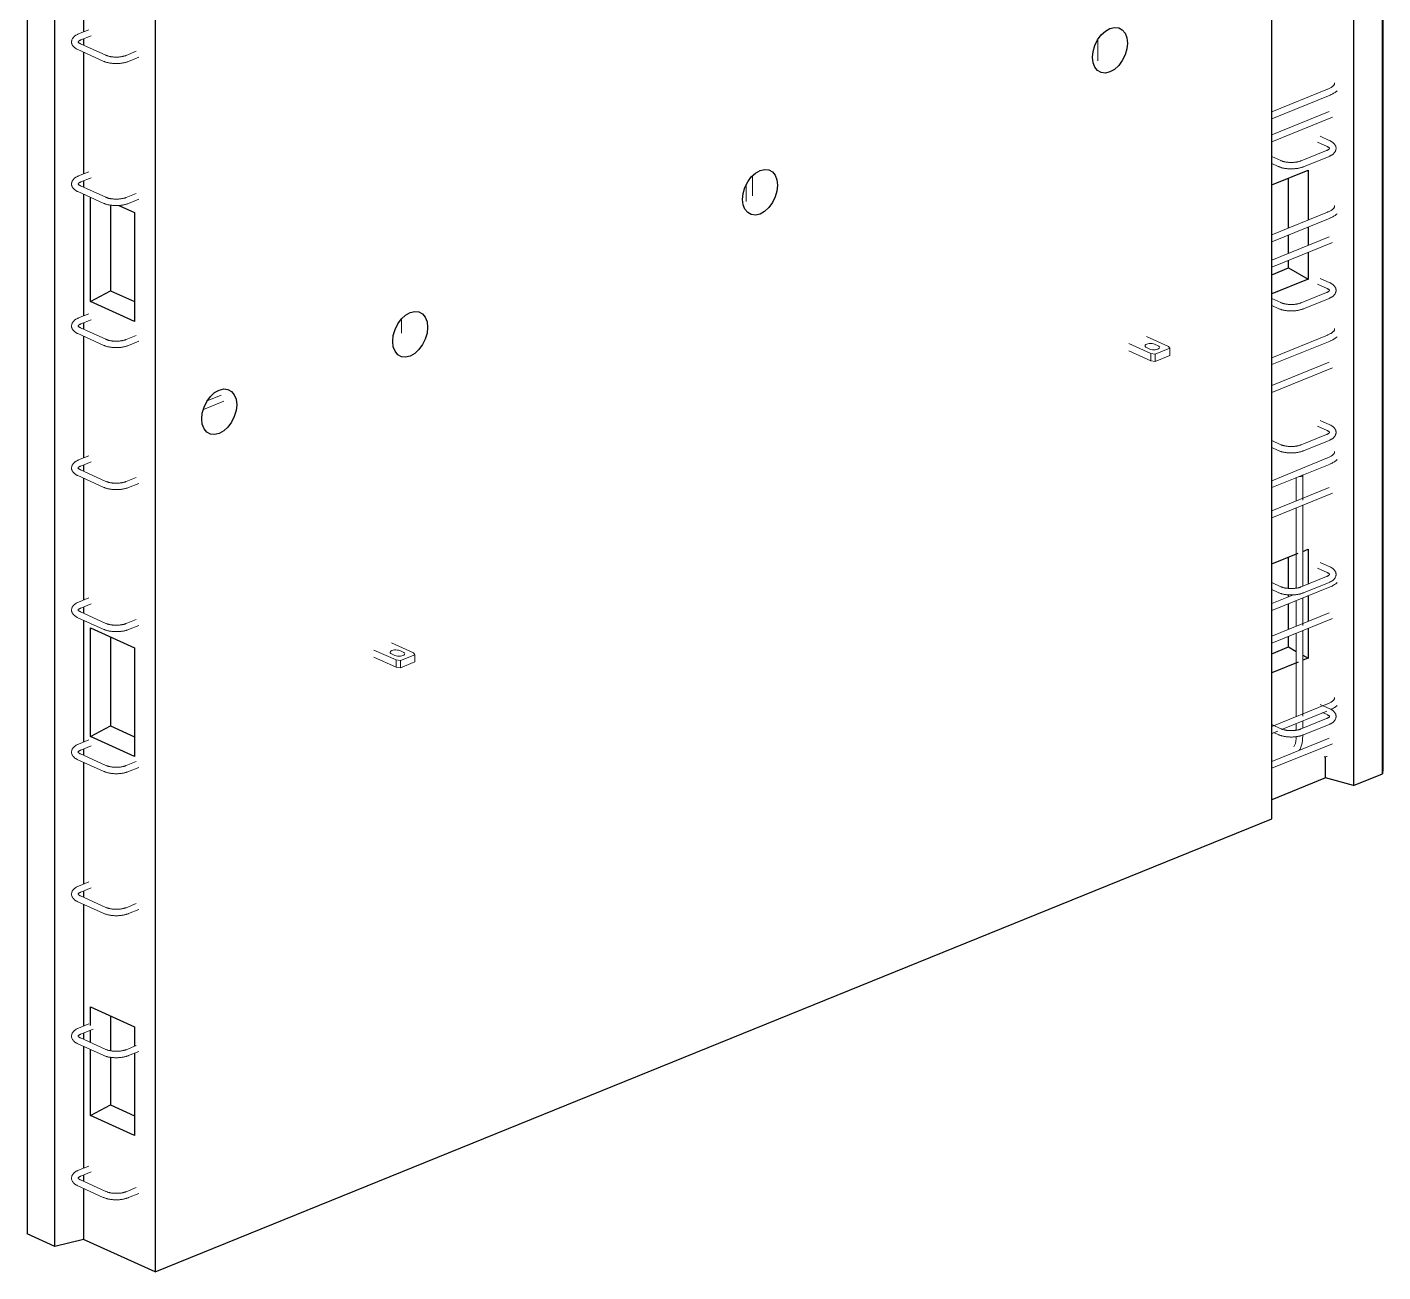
# Model space of a CAD drawing. Header units: millimetres. Extents: x 17731 to 34869, y 1067 to 18539.
# Drawn here: x 26429 to 28117, y 8171 to 9722 of the extents above; entities that cross this region are included whole.
import ezdxf

# ---------------------------------------------------------------- set-up
doc = ezdxf.new("R2010")
doc.units = ezdxf.units.MM
for name, color, linetype, lineweight in [('A-GENM', 13, 'Continuous', 18), ('A-WALL', 113, 'Continuous', 25), ('S-RBAR', 171, 'Continuous', 18)]:
    doc.layers.add(name, color=color, linetype=linetype, lineweight=lineweight)

# ---------------------------------------------------------------- blocks, each defined once
blk = doc.blocks.new('Rebar Bar - Part 3054600646-431004-3D Ortho')
at = {"layer": 'S-RBAR'}
for p, q in [((5850.3, 13269.8), (5839, 13275)), ((5839, 13266.2), (5847, 13262.6))]:
    blk.add_line(p, q, dxfattribs=at)
blk = doc.blocks.new('Rebar Bar - Part 2227165887-431004-3D Ortho')
at = {"layer": 'S-RBAR'}
for points in [[(5847, 13262.6, 0), (5847.7, 13262.3, 0), (5848.4, 13262, 0), (5849.1, 13261.7, 0), (5849.8, 13261.5, 0), (5850.6, 13261.2, 0), (5851.3, 13261, 0), (5852.1, 13260.8, 0), (5852.9, 13260.6, 0), (5853.6, 13260.5, 0), (5854.4, 13260.3, 0), (5855.3, 13260.2, 0), (5856.1, 13260, 0), (5856.9, 13259.9, 0), (5857.8, 13259.8, 0), (5858.6, 13259.7, 0), (5859.5, 13259.7, 0), (5860.3, 13259.6, 0), (5861.2, 13259.6, 0), (5862.1, 13259.5, 0), (5862.9, 13259.5, 0), (5863.8, 13259.5, 0), (5864.7, 13259.5, 0), (5865.5, 13259.6, 0), (5866.4, 13259.6, 0), (5867.3, 13259.7, 0), (5868.1, 13259.8, 0), (5869, 13259.8, 0), (5869.8, 13260, 0), (5870.6, 13260.1, 0), (5871.5, 13260.2, 0), (5872.3, 13260.4, 0), (5873.1, 13260.5, 0), (5873.9, 13260.7, 0), (5874.6, 13260.9, 0), (5875.4, 13261.1, 0), (5876.1, 13261.3, 0), (5876.9, 13261.6, 0), (5877.6, 13261.8, 0), (5878.3, 13262.1, 0), (5878.5, 13262.2, 0)], [(5850.3, 13269.8, 0), (5850.8, 13269.6, 0), (5851.3, 13269.4, 0), (5851.8, 13269.3, 0), (5852.3, 13269.1, 0), (5852.9, 13268.9, 0), (5853.4, 13268.7, 0), (5854, 13268.6, 0), (5854.6, 13268.4, 0), (5855.3, 13268.3, 0), (5855.9, 13268.2, 0), (5856.6, 13268, 0), (5857.3, 13267.9, 0), (5858, 13267.8, 0), (5858.6, 13267.8, 0), (5859.4, 13267.7, 0), (5860.1, 13267.6, 0), (5860.8, 13267.6, 0), (5861.5, 13267.5, 0), (5862.2, 13267.5, 0), (5863, 13267.5, 0), (5863.7, 13267.5, 0), (5864.4, 13267.5, 0), (5865.2, 13267.6, 0), (5865.9, 13267.6, 0), (5866.6, 13267.6, 0), (5867.3, 13267.7, 0), (5868, 13267.8, 0), (5868.7, 13267.9, 0), (5869.4, 13268, 0), (5870.1, 13268.1, 0), (5870.7, 13268.2, 0), (5871.4, 13268.3, 0), (5872, 13268.5, 0), (5872.6, 13268.6, 0), (5873.2, 13268.8, 0), (5873.8, 13269, 0), (5874.3, 13269.1, 0), (5874.8, 13269.3, 0), (5875.3, 13269.5, 0), (5875.5, 13269.6, 0)]]:
    blk.add_polyline3d(points, dxfattribs=at)
blk = doc.blocks.new('Rebar Bar - Part 2603964791-431004-3D Ortho')
at = {"layer": 'S-RBAR'}
for p, q in [((5907.4, 13282.5), (5875.5, 13269.6)), ((5878.5, 13262.2), (5910.4, 13275.1))]:
    blk.add_line(p, q, dxfattribs=at)
blk = doc.blocks.new('Rebar Bar - Part 2227165887-V2-3D Ortho')
at = {"layer": 'S-RBAR'}
for points in [[(5911.3, 13294.6, 0), (5912, 13294.3, 0), (5912.6, 13294, 0), (5913.2, 13293.6, 0), (5913.8, 13293.3, 0), (5914.4, 13292.9, 0), (5914.9, 13292.5, 0), (5915.5, 13292.1, 0), (5916, 13291.6, 0), (5916.5, 13291.2, 0), (5916.9, 13290.7, 0), (5917.3, 13290.2, 0), (5917.7, 13289.6, 0), (5918.1, 13289.1, 0), (5918.4, 13288.4, 0), (5918.7, 13287.8, 0), (5918.9, 13287.1, 0), (5919, 13286.4, 0), (5919.1, 13285.7, 0), (5919.2, 13285, 0), (5919.1, 13284.3, 0), (5919, 13283.6, 0), (5918.9, 13282.9, 0), (5918.6, 13282.3, 0), (5918.4, 13281.6, 0), (5918, 13281, 0), (5917.7, 13280.4, 0), (5917.3, 13279.9, 0), (5916.9, 13279.4, 0), (5916.4, 13278.9, 0), (5915.9, 13278.4, 0), (5915.4, 13278, 0), (5914.9, 13277.6, 0), (5914.3, 13277.2, 0), (5913.8, 13276.8, 0), (5913.2, 13276.5, 0), (5912.6, 13276.1, 0), (5911.9, 13275.8, 0), (5911.3, 13275.5, 0), (5910.6, 13275.2, 0), (5910.4, 13275.1, 0)], [(5911.2, 13285.1, 0), (5911.2, 13285.1, 0), (5911.2, 13285.1, 0), (5911.1, 13285, 0), (5911.1, 13284.9, 0), (5911, 13284.8, 0), (5910.9, 13284.7, 0), (5910.8, 13284.6, 0), (5910.6, 13284.4, 0), (5910.4, 13284.2, 0), (5910.2, 13284, 0), (5909.9, 13283.8, 0), (5909.6, 13283.6, 0), (5909.3, 13283.4, 0), (5908.9, 13283.2, 0), (5908.5, 13283, 0), (5908.1, 13282.8, 0), (5907.6, 13282.6, 0), (5907.4, 13282.5, 0)], [(5911.2, 13285, 0), (5911.2, 13285, 0), (5911.2, 13285, 0), (5911.1, 13285.1, 0), (5911.1, 13285.2, 0), (5911, 13285.3, 0), (5910.9, 13285.4, 0), (5910.8, 13285.6, 0), (5910.6, 13285.7, 0), (5910.4, 13285.9, 0), (5910.2, 13286.1, 0), (5909.9, 13286.3, 0), (5909.6, 13286.5, 0), (5909.3, 13286.7, 0), (5908.9, 13286.9, 0), (5908.5, 13287.1, 0), (5908.1, 13287.3, 0), (5908, 13287.3, 0)]]:
    blk.add_polyline3d(points, dxfattribs=at)
blk = doc.blocks.new('Rebar Bar - Part 4212567781-431004-3D Ortho')
at = {"layer": 'S-RBAR'}
for p, q in [((5895.9, 13292.8), (5908, 13287.3)), ((5911.3, 13294.6), (5899.2, 13300.1))]:
    blk.add_line(p, q, dxfattribs=at)
blk = doc.blocks.new('Rebar Bar - Part 3054600646-V14-3D Ortho')
at = {"layer": 'S-RBAR'}
for p, q in [((5850.3, 8847.8), (5839, 8852.9)), ((5841, 8843.2), (5847, 8840.5))]:
    blk.add_line(p, q, dxfattribs=at)
blk = doc.blocks.new('Rebar Bar - Part 4212567781-V15-3D Ortho')
at = {"layer": 'S-RBAR'}
for p, q in [((5911.3, 8872.6), (5899.2, 8878.1)), ((5902.2, 8867.9), (5908, 8865.3))]:
    blk.add_line(p, q, dxfattribs=at)
blk = doc.blocks.new('Rebar Bar - Part 1534017773-431004-3D Ortho')
at = {"layer": 'S-RBAR'}
for p, q in [((4425, 12698.4), (4412.3, 12693.2)), ((4415.3, 12685.8), (4428, 12691))]:
    blk.add_line(p, q, dxfattribs=at)
blk = doc.blocks.new('Rebar Bar - Part 2227165887-V16-3D Ortho')
at = {"layer": 'S-RBAR'}
for points in [[(4383.8, 12686.2, 0), (4384.5, 12685.9, 0), (4385.2, 12685.7, 0), (4385.9, 12685.4, 0), (4386.6, 12685.1, 0), (4387.4, 12684.9, 0), (4388.1, 12684.7, 0), (4388.9, 12684.5, 0), (4389.7, 12684.3, 0), (4390.5, 12684.1, 0), (4391.3, 12684, 0), (4392.1, 12683.8, 0), (4392.9, 12683.7, 0), (4393.7, 12683.6, 0), (4394.6, 12683.5, 0), (4395.4, 12683.4, 0), (4396.3, 12683.3, 0), (4397.1, 12683.3, 0), (4398, 12683.2, 0), (4398.9, 12683.2, 0), (4399.7, 12683.2, 0), (4400.6, 12683.2, 0), (4401.5, 12683.2, 0), (4402.3, 12683.2, 0), (4403.2, 12683.3, 0), (4404.1, 12683.3, 0), (4404.9, 12683.4, 0), (4405.8, 12683.5, 0), (4406.6, 12683.6, 0), (4407.4, 12683.7, 0), (4408.3, 12683.9, 0), (4409.1, 12684, 0), (4409.9, 12684.2, 0), (4410.7, 12684.4, 0), (4411.4, 12684.6, 0), (4412.2, 12684.8, 0), (4412.9, 12685, 0), (4413.7, 12685.2, 0), (4414.4, 12685.5, 0), (4415.1, 12685.7, 0), (4415.3, 12685.8, 0)], [(4387.2, 12693.5, 0), (4387.6, 12693.3, 0), (4388.1, 12693.1, 0), (4388.6, 12692.9, 0), (4389.1, 12692.7, 0), (4389.7, 12692.6, 0), (4390.3, 12692.4, 0), (4390.8, 12692.2, 0), (4391.5, 12692.1, 0), (4392.1, 12692, 0), (4392.7, 12691.8, 0), (4393.4, 12691.7, 0), (4394.1, 12691.6, 0), (4394.8, 12691.5, 0), (4395.5, 12691.4, 0), (4396.2, 12691.4, 0), (4396.9, 12691.3, 0), (4397.6, 12691.3, 0), (4398.3, 12691.2, 0), (4399.1, 12691.2, 0), (4399.8, 12691.2, 0), (4400.5, 12691.2, 0), (4401.3, 12691.2, 0), (4402, 12691.2, 0), (4402.7, 12691.3, 0), (4403.4, 12691.3, 0), (4404.1, 12691.4, 0), (4404.8, 12691.5, 0), (4405.5, 12691.5, 0), (4406.2, 12691.6, 0), (4406.9, 12691.8, 0), (4407.5, 12691.9, 0), (4408.2, 12692, 0), (4408.8, 12692.2, 0), (4409.4, 12692.3, 0), (4410, 12692.5, 0), (4410.6, 12692.6, 0), (4411.1, 12692.8, 0), (4411.6, 12693, 0), (4412.1, 12693.2, 0), (4412.3, 12693.2, 0)]]:
    blk.add_polyline3d(points, dxfattribs=at)
blk = doc.blocks.new('Rebar Bar - Part 3241041724-431004-3D Ortho')
at = {"layer": 'S-RBAR'}
for p, q in [((4352.1, 12700.6), (4383.8, 12686.2)), ((4387.2, 12693.5), (4355.4, 12707.9))]:
    blk.add_line(p, q, dxfattribs=at)
blk = doc.blocks.new('Rebar Bar - Part 2227165887-V17-3D Ortho')
at = {"layer": 'S-RBAR'}
for points in [[(4352.1, 12700.6, 0), (4351.5, 12700.9, 0), (4350.9, 12701.2, 0), (4350.2, 12701.6, 0), (4349.7, 12701.9, 0), (4349.1, 12702.3, 0), (4348.5, 12702.7, 0), (4348, 12703.1, 0), (4347.5, 12703.5, 0), (4347, 12704, 0), (4346.6, 12704.5, 0), (4346.1, 12705, 0), (4345.8, 12705.6, 0), (4345.4, 12706.1, 0), (4345.1, 12706.7, 0), (4344.8, 12707.4, 0), (4344.6, 12708.1, 0), (4344.4, 12708.7, 0), (4344.3, 12709.4, 0), (4344.3, 12710.2, 0), (4344.4, 12710.9, 0), (4344.5, 12711.6, 0), (4344.6, 12712.3, 0), (4344.8, 12712.9, 0), (4345.1, 12713.6, 0), (4345.4, 12714.2, 0), (4345.8, 12714.8, 0), (4346.2, 12715.3, 0), (4346.6, 12715.8, 0), (4347.1, 12716.3, 0), (4347.6, 12716.8, 0), (4348.1, 12717.2, 0), (4348.6, 12717.6, 0), (4349.1, 12718, 0), (4349.7, 12718.4, 0), (4350.3, 12718.7, 0), (4350.9, 12719.1, 0), (4351.6, 12719.4, 0), (4352.2, 12719.7, 0), (4352.9, 12720, 0), (4353.1, 12720.1, 0)], [(4352.3, 12710.1, 0), (4352.3, 12710.1, 0), (4352.3, 12710.1, 0), (4352.4, 12710.2, 0), (4352.4, 12710.3, 0), (4352.5, 12710.4, 0), (4352.6, 12710.5, 0), (4352.7, 12710.6, 0), (4352.9, 12710.8, 0), (4353.1, 12711, 0), (4353.3, 12711.2, 0), (4353.6, 12711.4, 0), (4353.9, 12711.5, 0), (4354.2, 12711.8, 0), (4354.6, 12712, 0), (4355, 12712.2, 0), (4355.4, 12712.4, 0), (4355.8, 12712.6, 0), (4356.1, 12712.6, 0)], [(4352.3, 12710.2, 0), (4352.3, 12710.2, 0), (4352.3, 12710.1, 0), (4352.4, 12710.1, 0), (4352.4, 12710, 0), (4352.5, 12709.9, 0), (4352.6, 12709.8, 0), (4352.7, 12709.6, 0), (4352.9, 12709.5, 0), (4353.1, 12709.3, 0), (4353.3, 12709.1, 0), (4353.6, 12708.9, 0), (4353.9, 12708.7, 0), (4354.2, 12708.5, 0), (4354.6, 12708.3, 0), (4355, 12708.1, 0), (4355.4, 12707.9, 0), (4355.4, 12707.9, 0)]]:
    blk.add_polyline3d(points, dxfattribs=at)
blk = doc.blocks.new('Rebar Bar - Part 3098984773-431004-3D Ortho')
at = {"layer": 'S-RBAR'}
for p, q in [((4365.8, 12725.2), (4353.1, 12720.1)), ((4356.1, 12712.6), (4368.8, 12717.8))]:
    blk.add_line(p, q, dxfattribs=at)
blk = doc.blocks.new('Rebar Bar - Part 3098984773-V19-3D Ortho')
at = {"layer": 'S-RBAR'}
for p, q in [((4365.8, 12194.6), (4353.1, 12189.4)), ((4356.1, 12182), (4371.3, 12188.2))]:
    blk.add_line(p, q, dxfattribs=at)
blk = doc.blocks.new('RR spread anchor face based - RR-SA-2_5-200-1726821-3D Ortho')
at = {"layer": 'A-GENM'}
for p, q in [((4770.3, 8942.2), (4742.8, 8954.7)), ((4721, 8945.8), (4748.5, 8933.4)), ((4748.5, 8924.4), (4721, 8936.8)), ((4747.1, 8939), (4743, 8940.9)), ((4748.5, 8933.4), (4753.8, 8932.6)), ((4748.5, 8924.4), (4748.5, 8933.4)), ((4753.1, 8945), (4757.3, 8943.1)), ((4753.8, 8932.6), (4771.9, 8939.9)), ((4753.8, 8932.6), (4753.8, 8923.5)), ((4771.9, 8939.9), (4770.3, 8942.2)), ((4771.9, 8939.9), (4771.9, 8930.9)), ((4753.8, 8923.5), (4748.5, 8924.4)), ((4771.9, 8930.9), (4753.8, 8923.5))]:
    blk.add_line(p, q, dxfattribs=at)
for points in [[(4743, 8940.9, 0), (4741.9, 8941.5, 0), (4741.3, 8942.3, 0), (4741.1, 8943, 0), (4741.4, 8943.8, 0), (4742.1, 8944.5, 0), (4743.3, 8945.1, 0), (4744.7, 8945.6, 0), (4746.4, 8945.9, 0), (4748.3, 8946, 0), (4750.1, 8945.8, 0), (4751.7, 8945.5, 0), (4753.1, 8945, 0)], [(4759.2, 8941, 0), (4758.9, 8940.2, 0), (4758.2, 8939.5, 0), (4757, 8938.9, 0), (4755.5, 8938.4, 0), (4753.8, 8938.2, 0), (4752, 8938.1, 0), (4750.2, 8938.2, 0), (4748.5, 8938.5, 0), (4747.1, 8939, 0)], [(4757.3, 8943.1, 0), (4758.3, 8942.5, 0), (4759, 8941.8, 0)]]:
    blk.add_polyline3d(points, dxfattribs=at)
blk = doc.blocks.new('Rebar Bar - Part 3987325716-431004-3D Ortho')
at = {"layer": 'S-RBAR'}
blk.add_polyline3d([(5908, 8813.2, 0), (5907.1, 8813, 0), (5906.2, 8812.8, 0), (5905.1, 8812.8, 0), (5904.1, 8812.8, 0)], dxfattribs=at)
blk = doc.blocks.new('Rebar Bar - Part 3987325716-V23-3D Ortho')
at = {"layer": 'S-RBAR'}
blk.add_line((5622.5, 9679.6), (5622.5, 9706.2), dxfattribs=at)
blk = doc.blocks.new('Rebar Bar - Part 3987325716-V24-3D Ortho')
at = {"layer": 'S-RBAR'}
for p, q in [((5184.4, 9524.8), (5184.4, 9504.4)), ((5192.4, 9511.5), (5192.4, 9536.4))]:
    blk.add_line(p, q, dxfattribs=at)
blk = doc.blocks.new('Rebar Bar - Part 3987325716-V25-3D Ortho')
at = {"layer": 'S-RBAR'}
blk.add_line((4755.4, 9358.3), (4755.4, 9340.5), dxfattribs=at)
blk = doc.blocks.new('Rebar Bar - Part 560517224-431004-3D Ortho')
at = {"layer": 'S-RBAR'}
for p, q in [((5910.7, 13361.2), (5839, 13332.1)), ((5839, 13323.5), (5914.5, 13354.1))]:
    blk.add_line(p, q, dxfattribs=at)
blk = doc.blocks.new('Rebar Bar - Part 776176355-V45-3D Ortho')
at = {"layer": 'S-RBAR'}
for points in [[(5917.3, 9652.1, 0), (5917.3, 9652, 0), (5917.3, 9651.8, 0), (5917.3, 9651.5, 0), (5917.3, 9651.3, 0), (5917.2, 9651, 0), (5917.1, 9650.7, 0), (5917, 9650.4, 0), (5916.8, 9650.1, 0), (5916.6, 9649.7, 0), (5916.3, 9649.4, 0), (5916, 9649, 0), (5915.6, 9648.6, 0), (5915.2, 9648.2, 0), (5914.7, 9647.7, 0), (5914.1, 9647.3, 0), (5913.5, 9646.9, 0), (5912.9, 9646.4, 0), (5912.2, 9646, 0), (5911.4, 9645.6, 0), (5910.6, 9645.2, 0), (5909.7, 9644.8, 0), (5908.8, 9644.4, 0), (5908.6, 9644.3, 0)], [(5920.6, 9642.2, 0), (5919.8, 9641.5, 0), (5918.9, 9640.9, 0), (5918, 9640.3, 0), (5917.1, 9639.7, 0), (5916.1, 9639.1, 0), (5915.1, 9638.5, 0), (5914.1, 9638, 0), (5913, 9637.5, 0), (5911.9, 9637, 0), (5911.6, 9636.9, 0)]]:
    blk.add_polyline3d(points, dxfattribs=at)
blk = doc.blocks.new('Rebar Bar - Part 2031897438-431004-3D Ortho')
at = {"layer": 'S-RBAR'}
for p, q in [((5908.6, 13319.3), (5839, 13291)), ((5839, 13282.4), (5911.6, 13311.8))]:
    blk.add_line(p, q, dxfattribs=at)
blk = doc.blocks.new('Rebar Bar - Part 776176355-431004-3D Ortho')
at = {"layer": 'S-RBAR'}
for points in [[(5917.3, 13327.3, 0), (5917.3, 13327, 0), (5917.3, 13326.8, 0), (5917.3, 13326.5, 0), (5917.3, 13326.3, 0), (5917.2, 13326, 0), (5917.1, 13325.7, 0), (5917, 13325.4, 0), (5916.8, 13325.1, 0), (5916.6, 13324.7, 0), (5916.3, 13324.3, 0), (5916, 13323.9, 0), (5915.6, 13323.5, 0), (5915.2, 13323.1, 0), (5914.7, 13322.7, 0), (5914.1, 13322.3, 0), (5913.5, 13321.8, 0), (5912.9, 13321.4, 0), (5912.2, 13321, 0), (5911.4, 13320.6, 0), (5910.6, 13320.2, 0), (5909.7, 13319.8, 0), (5908.8, 13319.4, 0), (5908.6, 13319.3, 0)], [(5920.6, 13317.2, 0), (5919.8, 13316.5, 0), (5918.9, 13315.9, 0), (5918, 13315.2, 0), (5917.1, 13314.6, 0), (5916.1, 13314.1, 0), (5915.1, 13313.5, 0), (5914.1, 13313, 0), (5913, 13312.5, 0), (5911.9, 13312, 0), (5911.6, 13311.8, 0)]]:
    blk.add_polyline3d(points, dxfattribs=at)
blk = doc.blocks.new('Rebar Bar - Part 776176355-V46-3D Ortho')
at = {"layer": 'S-RBAR'}
blk.add_polyline3d([(5920.6, 9029.7, 0), (5919.8, 9029.1, 0), (5918.9, 9028.4, 0), (5918, 9027.8, 0), (5917.1, 9027.2, 0), (5916.1, 9026.6, 0), (5915.1, 9026, 0), (5914.1, 9025.5, 0), (5913, 9025, 0), (5911.9, 9024.5, 0), (5911.6, 9024.4, 0)], dxfattribs=at)
blk = doc.blocks.new('Rebar Bar - Part 2031897438-V47-3D Ortho')
at = {"layer": 'S-RBAR'}
for p, q in [((5839, 8994.9), (5911.6, 9024.4)), ((5866, 9014.5), (5839, 9003.6))]:
    blk.add_line(p, q, dxfattribs=at)
blk = doc.blocks.new('Rebar Bar - Part 776176355-V48-3D Ortho')
at = {"layer": 'S-RBAR'}
for points in [[(5917.3, 8886.7, 0), (5917.3, 8886.4, 0), (5917.3, 8886.2, 0), (5917.3, 8885.9, 0), (5917.3, 8885.7, 0), (5917.2, 8885.4, 0), (5917.1, 8885.1, 0), (5917, 8884.8, 0), (5916.8, 8884.5, 0), (5916.6, 8884.1, 0), (5916.3, 8883.7, 0), (5916, 8883.4, 0), (5915.6, 8883, 0), (5915.2, 8882.5, 0), (5914.7, 8882.1, 0), (5914.1, 8881.7, 0), (5913.5, 8881.3, 0), (5912.9, 8880.8, 0), (5912.2, 8880.4, 0), (5911.4, 8880, 0), (5910.6, 8879.6, 0), (5909.7, 8879.2, 0), (5908.8, 8878.8, 0), (5908.6, 8878.7, 0)], [(5920.6, 8876.6, 0), (5919.8, 8875.9, 0), (5918.9, 8875.3, 0), (5918, 8874.6, 0), (5917.1, 8874, 0), (5916.1, 8873.5, 0), (5915.1, 8872.9, 0), (5914.1, 8872.4, 0), (5913, 8871.9, 0), (5912.6, 8871.7, 0)]]:
    blk.add_polyline3d(points, dxfattribs=at)
blk = doc.blocks.new('Rebar Bar - Part 2031897438-V49-3D Ortho')
at = {"layer": 'S-RBAR'}
for p, q in [((5908.6, 8878.7), (5839, 8850.4)), ((5852.2, 8847.2), (5907.7, 8869.7)), ((5839, 8841.8), (5846.7, 8844.9))]:
    blk.add_line(p, q, dxfattribs=at)
blk = doc.blocks.new('Rebar Bar - Part 2031897438-V50-3D Ortho')
at = {"layer": 'S-RBAR'}
for p, q in [((4508.5, 9245.5), (4533.9, 9255.8)), ((4530.5, 9263.1), (4513.3, 9256.1))]:
    blk.add_line(p, q, dxfattribs=at)
blk = doc.blocks.new('Rebar Bar - Part 776176355-V51-3D Ortho')
at = {"layer": 'S-RBAR'}
for points in [[(5866.7, 8825.3, 0), (5867.1, 8826, 0), (5867.4, 8826.8, 0), (5867.8, 8827.6, 0), (5868.1, 8828.5, 0), (5868.4, 8829.4, 0), (5868.6, 8830.4, 0), (5868.9, 8831.3, 0), (5869.1, 8832.4, 0), (5869.2, 8833.4, 0), (5869.4, 8834.5, 0), (5869.5, 8835.6, 0), (5869.5, 8836.7, 0), (5869.6, 8837.9, 0)], [(5873.4, 8820.9, 0), (5873.6, 8821.3, 0), (5874.2, 8822.4, 0), (5874.7, 8823.6, 0), (5875.2, 8824.7, 0), (5875.7, 8825.9, 0), (5876.1, 8827.1, 0), (5876.4, 8828.4, 0), (5876.7, 8829.7, 0), (5877, 8831, 0), (5877.2, 8832.3, 0), (5877.3, 8833.7, 0), (5877.5, 8835, 0), (5877.5, 8836.4, 0), (5877.6, 8837.8, 0), (5877.6, 8838.2, 0)]]:
    blk.add_polyline3d(points, dxfattribs=at)
blk = doc.blocks.new('Rebar Bar - Part 2031897438-V52-3D Ortho')
at = {"layer": 'S-RBAR'}
for p, q in [((5869.6, 9160.5), (5869.6, 9131.9)), ((5877.6, 9132.3), (5877.6, 9163.4)), ((5869.6, 9122.9), (5869.6, 9022.8)), ((5877.6, 9025.2), (5877.6, 9126.3)), ((5869.6, 9007.3), (5869.6, 8975.8)), ((5877.6, 8976.3), (5877.6, 9010.7)), ((5869.6, 8966.9), (5869.6, 8863.1)), ((5877.6, 8863.6), (5877.6, 8970.2)), ((5869.6, 8854.2), (5869.6, 8845.9)), ((5877.6, 8848.4), (5877.6, 8857.6)), ((5877.6, 8838.2), (5877.6, 8839.8))]:
    blk.add_line(p, q, dxfattribs=at)
for points in [[(5872.8, 9161.8, 0), (5873.5, 9161.7, 0), (5874.5, 9161.8, 0), (5875.5, 9161.9, 0), (5876.3, 9162.2, 0)], [(5876.3, 9162.2, 0), (5877, 9162.5, 0), (5877.4, 9162.9, 0), (5877.6, 9163.4, 0), (5877.5, 9163.8, 0)]]:
    blk.add_polyline3d(points, dxfattribs=at)

msp = doc.modelspace()

# ---------------------------------------------------------------- linework, layer by layer
at = {"layer": 'A-WALL'}
for p, q in [((28116.63104, 8791.72978), (28116.63104, 13129.96556)), ((28117.01887, 13129.7895), (28117.01887, 8797.79375)), ((26428.62312, 12785.28119), (26428.62312, 8218.68911)), ((26462.99371, 8203.11836), (26462.99371, 12769.71044)), ((28080.32153, 12683.45328), (28080.32153, 8776.9902)), ((27978.64966, 8735.71725), (27978.64966, 12642.18034)), ((26588.28825, 12170.92009), (26588.28825, 8171.31027)), ((26498.91919, 9867.2954), (26498.91919, 9715.59193)), ((26498.91919, 9706.97578), (26498.91919, 9699.10991)), ((26498.91919, 9690.38015), (26498.91919, 9538.70989)), ((27978.64966, 9524.95289), (28023.77425, 9543.27089)), ((28023.77425, 9543.27089), (28023.77425, 9481.25541)), ((26498.91919, 9530.09374), (26498.91919, 9522.22787)), ((27999.32562, 9471.33066), (27999.32562, 9533.34614)), ((26498.91919, 9513.53131), (26498.91919, 9361.82784)), ((26507.51079, 9380.04166), (26507.51079, 9509.6391)), ((26532.5468, 9499.92741), (26532.5468, 9393.33228)), ((26543.0184, 9499.46507), (26562.50871, 9490.63546)), ((26562.5103, 9490.63266), (26562.5103, 9355.12548)), ((28023.77425, 9472.64349), (28023.77425, 9449.54149)), ((27999.32562, 9439.61675), (27999.32562, 9462.79492)), ((28023.77425, 9440.92389), (28023.77425, 9407.7637)), ((27978.64966, 9413.24205), (27999.32562, 9421.6353)), ((27999.32562, 9421.6353), (27999.32562, 9431.00055)), ((27999.32562, 9421.6353), (28023.77425, 9407.7637)), ((28023.77425, 9407.7637), (27978.64966, 9389.4457)), ((26507.51656, 9380.04264), (26532.5468, 9393.33228)), ((26532.5468, 9393.33228), (26562.509, 9379.75864)), ((26562.50871, 9355.12411), (26507.51237, 9380.03886)), ((26498.91919, 9353.2117), (26498.91919, 9345.69411)), ((26498.91919, 9336.64927), (26498.91919, 9184.9458)), ((26498.91919, 9176.32965), (26498.91919, 9168.46378)), ((26498.91919, 9159.76723), (26498.91919, 9008.06376)), ((28017.3847, 9068.66041), (28023.77425, 9071.2542)), ((28023.77425, 9071.2542), (28023.77425, 9027.87293)), ((27978.64966, 9052.9362), (28011.70843, 9066.35616)), ((27999.32562, 9022.44556), (27999.32562, 9061.32945)), ((26498.91919, 8999.44761), (26498.91919, 8991.58174)), ((27999.32562, 9011.95972), (27999.32562, 9014.52634)), ((27999.32562, 8971.50952), (27999.32562, 9003.42398)), ((28023.77425, 9013.27255), (28023.77425, 8981.43427)), ((26498.91919, 8982.88518), (26498.91919, 8831.18171)), ((26507.51079, 8838.01293), (26507.51079, 8973.52011)), ((26507.51237, 8973.52148), (26562.50871, 8948.60673)), ((28023.77425, 8972.81666), (28023.77425, 8935.74701)), ((26532.5468, 8962.17929), (26532.5468, 8851.30355)), ((26562.5103, 8948.60393), (26562.5103, 8813.09674)), ((27978.64966, 8941.22536), (27999.32562, 8949.61862)), ((27999.32562, 8949.61862), (27999.32562, 8962.70963)), ((27999.32562, 8949.61862), (28009.20828, 8944.01142)), ((28017.17015, 8939.49403), (28023.77425, 8935.74701)), ((28023.77425, 8935.74701), (28017.3847, 8933.15322)), ((28011.70843, 8930.84898), (27978.64966, 8917.42902)), ((26507.51656, 8838.01391), (26532.5468, 8851.30355)), ((26532.5468, 8851.30355), (26562.509, 8837.7299)), ((26562.50871, 8813.09538), (26507.51237, 8838.01012)), ((26498.91919, 8822.56557), (26498.91919, 8814.6997)), ((26498.91919, 8806.00314), (26498.91919, 8654.29967)), ((28045.56108, 8786.4995), (28045.56108, 8812.8123)), ((28117.01887, 8797.79375), (28116.63104, 8791.72978)), ((28045.56108, 8786.4995), (27978.64966, 8759.3373)), ((28080.32153, 8776.9902), (28045.56108, 8786.4995)), ((28080.32153, 8776.9902), (28116.63104, 8791.72978)), ((26588.28825, 8171.31027), (27978.64966, 8735.71725)), ((26498.91919, 8645.68352), (26498.91919, 8637.81765)), ((26498.91919, 8629.1211), (26498.91919, 8477.41763)), ((26507.51079, 8478.06786), (26507.51079, 8501.50342)), ((26507.51237, 8501.50479), (26562.50871, 8476.59004)), ((26532.5468, 8490.16261), (26532.5468, 8446.66315)), ((26562.5103, 8476.58724), (26562.5103, 8452.36961)), ((26498.91919, 8468.80148), (26498.91919, 8460.93561)), ((26507.51079, 8457.0434), (26507.51079, 8472.18016)), ((26498.91919, 8452.23905), (26498.91919, 8300.53558)), ((26507.51079, 8365.99624), (26507.51079, 8448.34684)), ((26562.5103, 8443.75681), (26562.5103, 8341.08006)), ((26532.5468, 8438.63515), (26532.5468, 8379.28686)), ((26507.51656, 8365.99722), (26532.5468, 8379.28686)), ((26532.5468, 8379.28686), (26562.509, 8365.71322)), ((26562.50871, 8341.07869), (26507.51237, 8365.99343)), ((26498.91919, 8291.91944), (26498.91919, 8284.05357)), ((26498.91919, 8275.35701), (26498.91919, 8211.79673)), ((26462.99371, 8203.11836), (26428.62312, 8218.68911)), ((26498.91919, 8211.79673), (26462.99371, 8203.11836)), ((26588.28825, 8171.31027), (26498.91919, 8211.79673))]:
    msp.add_line(p, q, dxfattribs=at)
for points in [[(27777.12148, 9665.69534, 0), (27771.48263, 9664.32975, 0), (27766.22806, 9664.90414, 0), (27761.71586, 9667.37937, 0), (27758.25353, 9671.58675, 0), (27756.07701, 9677.23956, 0), (27755.33465, 9683.95257, 0), (27756.07701, 9691.2683, 0), (27758.25353, 9698.68819, 0), (27761.71586, 9705.70659, 0), (27766.22806, 9711.84521, 0), (27771.48263, 9716.6857, 0), (27777.12148, 9719.89821, 0)], [(27777.12148, 9719.89821, 0), (27782.76032, 9721.2638, 0), (27788.01489, 9720.68941, 0), (27792.52709, 9718.21418, 0), (27795.98942, 9714.0068, 0), (27798.16594, 9708.35399, 0), (27798.90831, 9701.64098, 0), (27798.16594, 9694.32525, 0), (27795.98942, 9686.90536, 0), (27792.52709, 9679.88696, 0), (27788.01489, 9673.74834, 0), (27782.76032, 9668.90784, 0), (27777.12148, 9665.69534, 0)], [(27341.38487, 9488.81127, 0), (27335.74602, 9487.44568, 0), (27330.49145, 9488.02007, 0), (27325.97925, 9490.4953, 0), (27322.51692, 9494.70268, 0), (27320.34041, 9500.35549, 0), (27319.59804, 9507.0685, 0), (27320.34041, 9514.38423, 0), (27322.51692, 9521.80412, 0), (27325.97925, 9528.82252, 0), (27330.49145, 9534.96114, 0), (27335.74602, 9539.80164, 0), (27341.38487, 9543.01414, 0)], [(27341.38487, 9543.01414, 0), (27347.02371, 9544.37973, 0), (27352.27828, 9543.80534, 0), (27356.79048, 9541.33011, 0), (27360.25282, 9537.12273, 0), (27362.42933, 9531.46992, 0), (27363.1717, 9524.75691, 0), (27362.42933, 9517.44118, 0), (27360.25282, 9510.02129, 0), (27356.79048, 9503.00289, 0), (27352.27828, 9496.86428, 0), (27347.02371, 9492.02378, 0), (27341.38487, 9488.81127, 0)], [(26905.64826, 9311.9272, 0), (26900.00941, 9310.56161, 0), (26894.75485, 9311.13601, 0), (26890.24264, 9313.61123, 0), (26886.78031, 9317.81862, 0), (26884.6038, 9323.47143, 0), (26883.86143, 9330.18444, 0), (26884.6038, 9337.50016, 0), (26886.78031, 9344.92005, 0), (26890.24264, 9351.93845, 0), (26894.75485, 9358.07707, 0), (26900.00941, 9362.91757, 0), (26905.64826, 9366.13008, 0)], [(26905.64826, 9366.13008, 0), (26911.28711, 9367.49567, 0), (26916.54168, 9366.92127, 0), (26921.05388, 9364.44605, 0), (26924.51621, 9360.23866, 0), (26926.69272, 9354.58585, 0), (26927.43509, 9347.87284, 0), (26926.69272, 9340.55712, 0), (26924.51621, 9333.13723, 0), (26921.05388, 9326.11883, 0), (26916.54168, 9319.98021, 0), (26911.28711, 9315.13971, 0), (26905.64826, 9311.9272, 0)], [(26667.8087, 9215.37798, 0), (26662.16985, 9214.01239, 0), (26656.91528, 9214.58678, 0), (26652.40308, 9217.06201, 0), (26648.94075, 9221.2694, 0), (26646.76423, 9226.92221, 0), (26646.02186, 9233.63522, 0), (26646.76423, 9240.95094, 0), (26648.94075, 9248.37083, 0), (26652.40308, 9255.38923, 0), (26656.91528, 9261.52785, 0), (26662.16985, 9266.36835, 0), (26667.8087, 9269.58086, 0)], [(26667.8087, 9269.58086, 0), (26673.44754, 9270.94645, 0), (26678.70211, 9270.37205, 0), (26683.21431, 9267.89683, 0), (26686.67664, 9263.68944, 0), (26688.85316, 9258.03663, 0), (26689.59553, 9251.32362, 0), (26688.85316, 9244.0079, 0), (26686.67664, 9236.58801, 0), (26683.21431, 9229.56961, 0), (26678.70211, 9223.43099, 0), (26673.44754, 9218.59049, 0), (26667.8087, 9215.37798, 0)]]:
    msp.add_polyline3d(points, dxfattribs=at)

# ---------------------------------------------------------------- block references
at = {"layer": 'A-GENM'}
for p in [(23079.70955, 381.62738), (22139.60781, 0)]:
    msp.add_blockref('RR spread anchor face based - RR-SA-2_5-200-1726821-3D Ortho', p, dxfattribs=at)
at = {"layer": 'S-RBAR'}
for name, p in [('Rebar Bar - Part 3987325716-431004-3D Ortho', (22139.60781, 0)), ('Rebar Bar - Part 2227165887-V17-3D Ortho', (22139.60781, -3006.99474)), ('Rebar Bar - Part 3098984773-431004-3D Ortho', (22139.60781, -3006.99474)), ('Rebar Bar - Part 3241041724-431004-3D Ortho', (22139.60781, -3006.99474)), ('Rebar Bar - Part 1534017773-431004-3D Ortho', (22139.60781, -3006.99474)), ('Rebar Bar - Part 3987325716-V23-3D Ortho', (22139.60781, 0)), ('Rebar Bar - Part 2227165887-V16-3D Ortho', (22139.60781, -3006.99474)), ('Rebar Bar - Part 2031897438-431004-3D Ortho', (22139.60781, -3674.96751)), ('Rebar Bar - Part 776176355-V45-3D Ortho', (22139.60781, 0)), ('Rebar Bar - Part 560517224-431004-3D Ortho', (22139.60781, -3744.85783)), ('Rebar Bar - Part 4212567781-431004-3D Ortho', (22139.60781, -3714.52291)), ('Rebar Bar - Part 2227165887-V2-3D Ortho', (22139.60781, -3714.52291)), ('Rebar Bar - Part 3054600646-431004-3D Ortho', (22139.60781, -3714.52291)), ('Rebar Bar - Part 2603964791-431004-3D Ortho', (22139.60781, -3714.52291)), ('Rebar Bar - Part 3098984773-431004-3D Ortho', (22139.60781, -3183.87678)), ('Rebar Bar - Part 2227165887-431004-3D Ortho', (22139.60781, -3714.52291)), ('Rebar Bar - Part 2227165887-V17-3D Ortho', (22139.60781, -3183.87678)), ('Rebar Bar - Part 3241041724-431004-3D Ortho', (22139.60781, -3183.87678)), ('Rebar Bar - Part 3987325716-V24-3D Ortho', (22139.60781, 0)), ('Rebar Bar - Part 2227165887-V16-3D Ortho', (22139.60781, -3183.87678)), ('Rebar Bar - Part 1534017773-431004-3D Ortho', (22139.60781, -3183.87678)), ('Rebar Bar - Part 2031897438-431004-3D Ortho', (22139.60781, -3828.09115)), ('Rebar Bar - Part 776176355-431004-3D Ortho', (22139.60781, -3828.09115)), ('Rebar Bar - Part 560517224-431004-3D Ortho', (22139.60781, -3900.89357)), ('Rebar Bar - Part 4212567781-431004-3D Ortho', (22139.60781, -3891.40495)), ('Rebar Bar - Part 2603964791-431004-3D Ortho', (22139.60781, -3891.40495)), ('Rebar Bar - Part 2227165887-V2-3D Ortho', (22139.60781, -3891.40495)), ('Rebar Bar - Part 3054600646-431004-3D Ortho', (22139.60781, -3891.40495)), ('Rebar Bar - Part 2227165887-431004-3D Ortho', (22139.60781, -3891.40495)), ('Rebar Bar - Part 2227165887-V17-3D Ortho', (22139.60781, -3360.75882)), ('Rebar Bar - Part 3098984773-431004-3D Ortho', (22139.60781, -3360.75882)), ('Rebar Bar - Part 3987325716-V25-3D Ortho', (22139.60781, 0)), ('Rebar Bar - Part 3241041724-431004-3D Ortho', (22139.60781, -3360.75882)), ('Rebar Bar - Part 1534017773-431004-3D Ortho', (22139.60781, -3360.75882)), ('Rebar Bar - Part 2031897438-431004-3D Ortho', (22139.60781, -3981.2148)), ('Rebar Bar - Part 776176355-431004-3D Ortho', (22139.60781, -3981.2148)), ('Rebar Bar - Part 2227165887-V16-3D Ortho', (22139.60781, -3360.75882)), ('Rebar Bar - Part 560517224-431004-3D Ortho', (22139.60781, -4056.92932)), ('Rebar Bar - Part 2031897438-V50-3D Ortho', (22139.60781, 0)), ('Rebar Bar - Part 4212567781-431004-3D Ortho', (22139.60781, -4068.287)), ('Rebar Bar - Part 2227165887-V2-3D Ortho', (22139.60781, -4068.287)), ('Rebar Bar - Part 3054600646-431004-3D Ortho', (22139.60781, -4068.287)), ('Rebar Bar - Part 2603964791-431004-3D Ortho', (22139.60781, -4068.287)), ('Rebar Bar - Part 3098984773-431004-3D Ortho', (22139.60781, -3537.64087)), ('Rebar Bar - Part 2031897438-431004-3D Ortho', (22139.60781, -4134.33844)), ('Rebar Bar - Part 2227165887-431004-3D Ortho', (22139.60781, -4068.287)), ('Rebar Bar - Part 776176355-431004-3D Ortho', (22139.60781, -4134.33844)), ('Rebar Bar - Part 2227165887-V17-3D Ortho', (22139.60781, -3537.64087)), ('Rebar Bar - Part 3241041724-431004-3D Ortho', (22139.60781, -3537.64087)), ('Rebar Bar - Part 2227165887-V16-3D Ortho', (22139.60781, -3537.64087)), ('Rebar Bar - Part 1534017773-431004-3D Ortho', (22139.60781, -3537.64087)), ('Rebar Bar - Part 2031897438-V52-3D Ortho', (22139.60781, 0)), ('Rebar Bar - Part 560517224-431004-3D Ortho', (22139.60781, -4212.96506)), ('Rebar Bar - Part 4212567781-431004-3D Ortho', (22139.60781, -4245.16904)), ('Rebar Bar - Part 2603964791-431004-3D Ortho', (22139.60781, -4245.16904)), ('Rebar Bar - Part 2227165887-V2-3D Ortho', (22139.60781, -4245.16904)), ('Rebar Bar - Part 3054600646-431004-3D Ortho', (22139.60781, -4245.16904)), ('Rebar Bar - Part 2031897438-V47-3D Ortho', (22139.60781, 0)), ('Rebar Bar - Part 2227165887-431004-3D Ortho', (22139.60781, -4245.16904)), ('Rebar Bar - Part 776176355-V46-3D Ortho', (22139.60781, 0)), ('Rebar Bar - Part 2227165887-V17-3D Ortho', (22139.60781, -3714.52291)), ('Rebar Bar - Part 3098984773-431004-3D Ortho', (22139.60781, -3714.52291)), ('Rebar Bar - Part 3241041724-431004-3D Ortho', (22139.60781, -3714.52291)), ('Rebar Bar - Part 1534017773-431004-3D Ortho', (22139.60781, -3714.52291)), ('Rebar Bar - Part 560517224-431004-3D Ortho', (22139.60781, -4369.0008)), ('Rebar Bar - Part 2227165887-V16-3D Ortho', (22139.60781, -3714.52291)), ('Rebar Bar - Part 776176355-V48-3D Ortho', (22139.60781, 0)), ('Rebar Bar - Part 2031897438-V49-3D Ortho', (22139.60781, 0)), ('Rebar Bar - Part 4212567781-V15-3D Ortho', (22139.60781, 0)), ('Rebar Bar - Part 2227165887-V2-3D Ortho', (22139.60781, -4422.05108)), ('Rebar Bar - Part 3054600646-V14-3D Ortho', (22139.60781, 0)), ('Rebar Bar - Part 2227165887-431004-3D Ortho', (22139.60781, -4422.05108)), ('Rebar Bar - Part 2603964791-431004-3D Ortho', (22139.60781, -4422.05108)), ('Rebar Bar - Part 3098984773-431004-3D Ortho', (22139.60781, -3891.40495)), ('Rebar Bar - Part 560517224-431004-3D Ortho', (22139.60781, -4525.03654)), ('Rebar Bar - Part 776176355-V51-3D Ortho', (22139.60781, 0)), ('Rebar Bar - Part 2227165887-V17-3D Ortho', (22139.60781, -3891.40495)), ('Rebar Bar - Part 3241041724-431004-3D Ortho', (22139.60781, -3891.40495)), ('Rebar Bar - Part 2227165887-V16-3D Ortho', (22139.60781, -3891.40495)), ('Rebar Bar - Part 1534017773-431004-3D Ortho', (22139.60781, -3891.40495)), ('Rebar Bar - Part 2227165887-V17-3D Ortho', (22139.60781, -4068.287)), ('Rebar Bar - Part 3098984773-431004-3D Ortho', (22139.60781, -4068.287)), ('Rebar Bar - Part 3241041724-431004-3D Ortho', (22139.60781, -4068.287)), ('Rebar Bar - Part 1534017773-431004-3D Ortho', (22139.60781, -4068.287)), ('Rebar Bar - Part 2227165887-V16-3D Ortho', (22139.60781, -4068.287)), ('Rebar Bar - Part 3098984773-V19-3D Ortho', (22139.60781, -3714.52291)), ('Rebar Bar - Part 2227165887-V17-3D Ortho', (22139.60781, -4245.16904)), ('Rebar Bar - Part 3241041724-431004-3D Ortho', (22139.60781, -4245.16904)), ('Rebar Bar - Part 2227165887-V16-3D Ortho', (22139.60781, -4245.16904)), ('Rebar Bar - Part 1534017773-431004-3D Ortho', (22139.60781, -4245.16904)), ('Rebar Bar - Part 2227165887-V17-3D Ortho', (22139.60781, -4422.05108)), ('Rebar Bar - Part 3098984773-431004-3D Ortho', (22139.60781, -4422.05108)), ('Rebar Bar - Part 3241041724-431004-3D Ortho', (22139.60781, -4422.05108)), ('Rebar Bar - Part 1534017773-431004-3D Ortho', (22139.60781, -4422.05108)), ('Rebar Bar - Part 2227165887-V16-3D Ortho', (22139.60781, -4422.05108))]:
    msp.add_blockref(name, p, dxfattribs=at)

doc.saveas('drawing.dxf')
